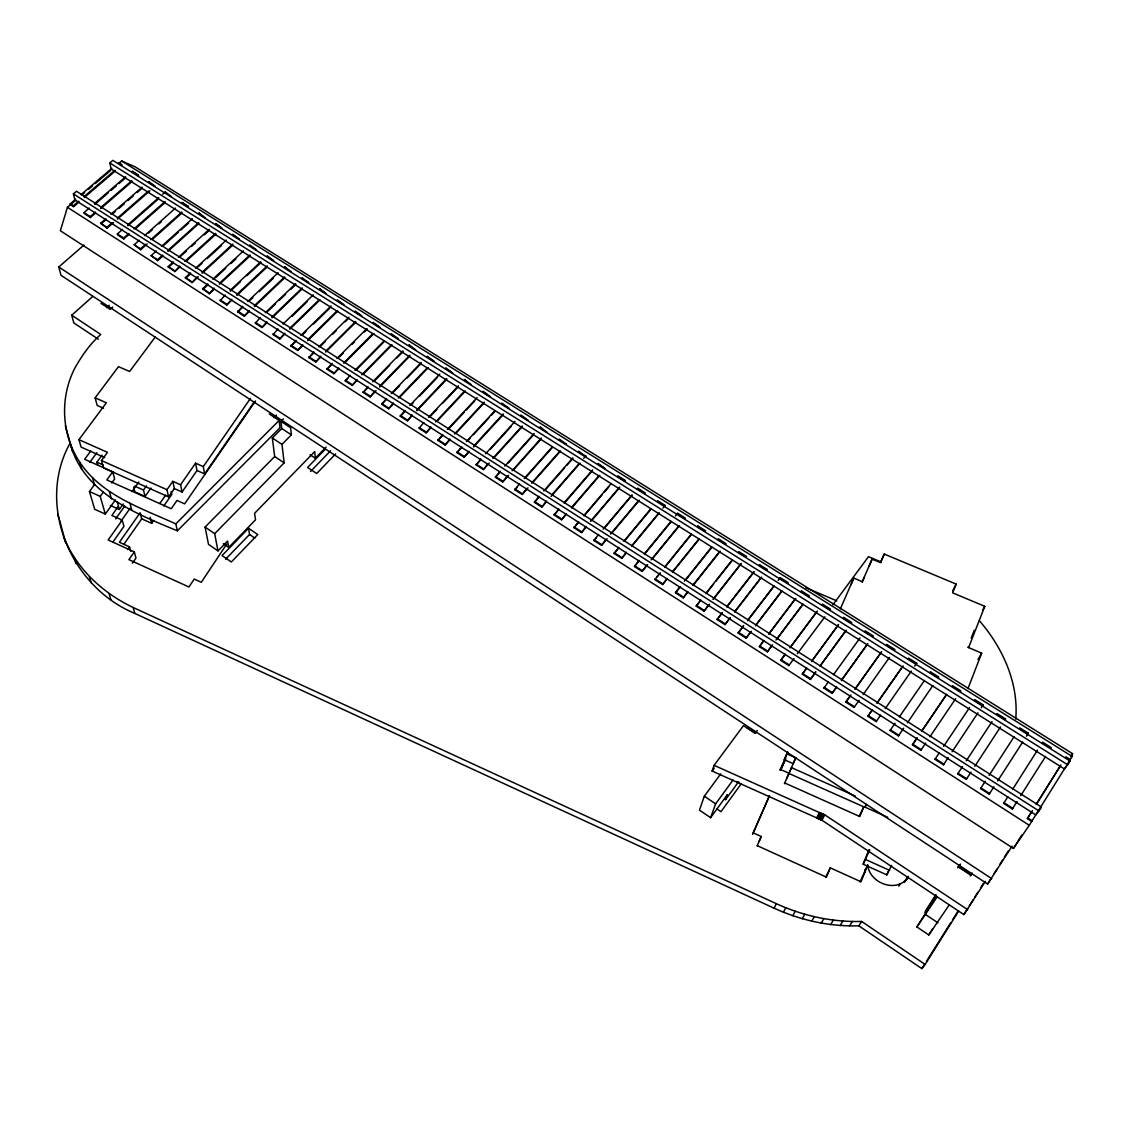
<?xml version="1.0" encoding="UTF-8"?>
<svg xmlns="http://www.w3.org/2000/svg" width="1129" height="1129" viewBox="0 0 1129 1129"><rect width="100%" height="100%" fill="white"/><g stroke="black" fill="none" stroke-linecap="round" stroke-linejoin="round"><path stroke-width="1.5" d="M423.827 422.458L419.057 428.314L426.127 432.844L430.897 426.988M427.284 357.089L427.298 356.256L434.199 361.435L428.667 357.964M449.808 439.901L445.08 445.009L437.953 440.437L442.709 434.538M445.743 368.675L445.757 367.842L452.701 373.036M445.08 445.009L449.836 439.096M468.86 452.094L464.146 457.245L456.977 452.63L461.719 446.703M464.146 457.245L468.902 451.304M1015.733 719.159C1018.81 683.017 1002.735 647.693 979.422 620.795M471.329 384.721L464.344 379.499L467.124 382.082M489.224 463.073L483.353 469.565L476.128 464.922L480.869 458.967M483.029 392.059L483.071 391.241L490.085 396.491M483.353 469.565L488.109 463.596M508.558 475.436L502.701 481.984L495.419 477.313L500.161 471.315M501.869 403.872L501.911 403.067L508.967 408.331L506.131 406.553M502.701 481.984L507.443 475.972M520.836 415.782L520.892 414.978L527.991 420.27L522.261 416.672M528.005 487.883L522.191 494.488L514.852 489.774L519.594 483.748M522.191 494.488L526.918 488.434M546.45 501.756L541.821 507.076L534.426 502.334L539.154 496.266M547.142 432.28L540.015 426.96L542.809 429.57M541.821 507.076L546.422 501.121M559.165 439.83L559.264 439.026L566.419 444.374L563.526 442.554M566.081 514.528L561.579 519.763L554.141 514.979L558.742 509.01M561.579 519.763L566.179 513.766M75.375 200.525L67.444 207.299L60.359 230.739L1013.447 848.443L1029.281 825.299L1072.183 756.458L1072.55 753.65L134.859 166.683L121.678 160.995L119.039 163.253M578.542 451.981L578.641 451.191L585.852 456.568M585.965 527.271L581.491 532.535L573.998 527.723L578.598 521.711M581.491 532.535L586.078 526.509M598.045 464.217L598.172 463.44L605.412 468.831L599.513 465.148M607.12 538.759L601.545 545.392L593.995 540.551L598.582 534.511M601.545 545.392L606.132 539.337M617.69 476.537L617.831 475.761L625.24 480.418L625.113 481.194L619.172 477.468M626.186 553.012L621.754 558.361L614.148 553.478L618.72 547.396M621.754 558.361L626.327 552.264M637.476 488.956L637.631 488.18L645.096 492.865L644.941 493.641L638.972 489.887M647.609 564.669L642.105 571.415L634.442 566.504L639.014 560.379M642.105 571.415L646.663 565.276M657.403 501.459L657.572 500.697L665.094 505.411L664.925 506.173M659.449 573.461L654.891 579.614L662.596 584.568L666.985 579.121M677.485 514.048L677.654 513.286L685.232 518.042L685.049 518.804L678.741 514.838M662.596 584.568L667.154 578.401M687.603 592.33L683.243 597.82L675.481 592.824L680.025 586.628M683.243 597.82L687.801 591.61M709.464 604.255L704.044 611.17L696.226 606.146L700.77 599.908M704.044 611.17L708.589 604.918M725.735 544.319L725.947 543.571L718.256 538.759L718.058 539.507L724.465 543.515M730.392 617.634L725.001 624.605L717.127 619.553L721.657 613.273M738.564 552.363L738.789 551.629L746.537 556.484L746.297 557.232M725.001 624.605L729.532 618.325M759.224 565.333L759.464 564.599L767.268 569.482L767.014 570.216L763.119 567.774M751.335 631.294L746.128 638.153L738.168 633.059L743.644 625.522M905.627 880.761L907.25 876.965M746.128 638.153L750.531 631.972M985.419 881.326L963.87 914.589L821.954 820.247L712.117 771.051L714.092 765.335L743.461 725.637L755.188 733.328L757.249 730.519M720.739 773.873L704.313 796.213L699.472 810.156L710.593 817.692L727.358 794.675L725.411 799.854L738.634 781.691M780.026 578.387L780.28 577.653L788.141 582.578L787.887 583.312M772.589 644.885L767.395 651.8L759.394 646.663L763.797 640.453M767.395 651.8L771.799 645.576M710.593 817.692L715.631 803.848L733.031 780.012M800.997 591.54L801.265 590.806L809.183 595.773L808.9 596.493L806.261 594.842M793.983 658.588L788.818 665.56L780.76 660.38L785.149 654.128M967.99 688.535L981.68 653.155L967.708 647.199M788.818 665.56L789.086 664.868L781.014 659.689M868.963 849.714L863.177 864.207L886.829 874.89L888.1 871.63M886.829 874.89L891.585 865.463M971.194 638.167L974.299 630.264M968.597 647.609L984.798 606.329L952.622 592.852L956.164 584.102L884.247 554.057L881.269 560.845M822.11 604.777L822.392 604.071L830.365 609.067L830.083 609.787L826.089 607.275M863.177 864.207L869.739 849.939M860.058 881.848L867.679 865.026C869.528 883.442 897.089 893.66 908.153 877.191L906.615 879.505M867.679 865.026L861.018 881.791L830.252 867.82L825.793 877.148M815.547 672.376L810.41 679.404L802.296 674.196L806.685 667.902M859.127 816.338L863.854 806.628L887.719 817.269M863.854 806.628L859.832 816.549L784.754 782.99M855.26 796.03L791.471 767.635L788.931 773.464L864.899 807.334L866.07 804.483M830.252 867.82L826.442 877.148L757.277 845.677M810.41 679.404L815.83 671.699M850.97 584.808L853.778 578.104L862.231 581.675M795.762 757.785L793.179 763.656L784.345 759.732L786.857 753.833L795.762 757.785L784.401 783.752M869.203 565.897L872.096 559.123L880.507 562.651L884.247 554.057M823.987 688.111L824.283 687.434L832.468 692.698L832.172 693.361L823.987 688.111L828.361 681.775M757.164 845.903L761.271 836.504L753.212 832.849L769.456 795.719M784.345 759.732L787.788 751.858M862.175 581.929L872.096 559.123M779.941 770.218L787.266 753.339M862.344 581.802L864.447 576.99M780.76 769.893L785.699 758.589M752.549 834.486L769.428 795.917M780.675 770.204L785.601 758.956M759.14 841.345L761.271 836.504M786.504 778.925L788.973 773.252L780.252 769.371M840.371 608.856L853.778 578.104M872.9 636.643L873.225 635.937L865.124 630.871L864.814 631.563L868.85 634.103M859.155 700.276L854.088 707.431L845.847 702.139L850.208 695.76M854.088 707.431L854.413 706.768L846.157 701.476M886.392 645.111L886.731 644.419L894.888 649.528L894.549 650.219L889.116 646.818M816.662 818.017L819.372 812.555L824.706 814.799L967.68 909.664M880.535 715.179L876.189 721.6L867.862 716.266L872.223 709.859M817.241 818.271L819.964 812.824M817.833 818.525L820.557 813.078M818.426 818.779L821.15 813.332M70.252 442.822C35.436 504.734 71.071 587.235 134.859 613.442L774.085 908.196L776.343 903.68C802.973 915.901 832.341 922.28 861.667 921.447L925.131 964.448L958.662 911.089M819.005 819.033L821.743 813.586M819.598 819.273L822.335 813.826M820.19 819.527L822.928 814.08M820.783 819.767L823.521 814.319M821.362 820.007L824.114 814.559M821.954 820.247L824.706 814.799M876.189 721.6L876.513 720.951L868.201 715.617M908.153 658.757L908.492 658.066L916.72 663.217L916.353 663.908L910.891 660.479M774.085 908.196L783.413 912.204L785.742 907.716M952.707 590.749L956.164 584.102M890.061 730.505L890.414 729.856L898.797 735.233L898.444 735.882L890.061 730.505L895.057 723.252M783.413 912.204L792.826 915.704L795.211 911.23M792.826 915.704L802.282 918.667L804.723 914.208M864.899 807.334L866.451 804.511M982.597 610.253L984.798 606.329M802.282 918.667L811.765 921.123L814.277 916.677M925.695 743.122L920.869 750.277L912.43 744.858L916.663 738.507M952.142 686.361L952.523 685.684L960.864 690.906L960.469 691.583L957.688 689.833M920.869 750.277L921.236 749.628L912.796 744.209M811.765 921.123L821.263 923.07L823.831 918.639M977.982 659.491L981.68 653.155M821.263 923.07L830.746 924.51L833.371 920.079M934.967 759.323L935.348 758.688L943.858 764.15L943.477 764.77L934.967 759.323L939.187 752.916M974.383 700.305L974.793 699.641L983.19 704.919L982.78 705.583L975.781 701.194M830.746 924.51L840.188 925.441L842.869 921.024M840.188 925.441L849.558 925.893L852.31 921.476M1013.447 848.443L1021.759 835.121M1070.701 756.613L1072.55 753.65M1038.934 810.918L1041.361 807.023L76.49 191.281L73.413 193.892L74.881 199.875L1035.829 814.955L1038.934 810.918L73.413 193.892M1067.667 764.77L1070.024 760.988L112.801 160.374L109.809 162.915L111.108 168.955L1064.464 768.976L1067.667 764.77L109.809 162.915M963.87 914.589L967.581 908.647M969.444 905.684L973.156 899.742M975.019 896.779L977.799 892.319M980.593 887.874L983.373 883.428M1027.334 818.581L1027.785 817.975L1032.174 820.797L1031.723 821.39L1027.334 818.581L1031.059 812.626M1036.648 803.679L1060.865 764.94M1027.785 817.975L1032.456 810.523M1036.182 804.568L1060.413 765.801M84.012 245.007L58.779 267.008L61.008 275.293L987.607 884.021L991.347 878.052M994.141 873.578L996.935 869.104M999.729 864.631L1002.524 860.157M1004.387 857.165L1008.112 851.195M987.607 884.021L1012.106 846.087M849.558 925.893L858.859 925.851L921.871 968.626L924.651 964.208M926.514 961.259L950.618 922.901M952.481 919.952L958.041 911.103M936.308 896.017L916.917 926.965L928.8 934.953L932.582 928.998M928.8 934.953L949.193 904.95M1007.83 796.848L1003.625 803.368L1012.332 808.957L1017.017 801.548M1020.757 795.62L1045.567 756.458M970.263 876.019L972.14 873.056M858.859 925.851L861.667 921.447M916.917 926.965L937.126 896.92M957.745 867.792L959.622 864.842M960.525 864.094L958.634 867.058L971.265 875.356M1012.53 789.467L1037.438 750.206M971.011 772.109L966.255 779.391L957.674 773.887L958.069 773.266L966.65 778.77M925.413 911.174L935.645 895.156M924.891 912.542L936.11 894.987M985.292 781.254L980.565 788.578L989.202 794.11L993.915 786.772M997.697 780.901L1022.691 742.063M1026.459 736.179L1028.35 733.243L1019.826 727.895L1019.374 728.544M989.089 775.397L1014.138 736.672M974.807 766.281L1000.506 726.963M898.783 886.152L900.293 883.852M957.674 773.887L962.444 766.633M966.269 760.819L992.024 721.629M906.7 878.63L908.238 876.316M904.456 882.229L905.98 879.928M943.477 764.77L948.261 757.559M952.1 751.787L977.982 712.794M981.27 707.798L983.19 704.919M226.675 544.164L201.315 582.296L194.216 579.078L188.924 586.981L128.904 559.659L134.323 551.883L108.158 540.001L122.228 520.116L111.856 515.445L117.952 506.865M943.618 746.368L969.571 707.502M929.943 736.743L955.642 698.738M921.518 731.366L946.709 694.25M912.43 744.858L917.27 737.717M922.111 730.59L946.328 694.914M980.565 788.578L980.974 787.957L989.625 793.504L989.202 794.11M898.444 735.882L903.666 728.134M907.42 722.786L932.864 685.529M204.659 473.912L203.276 466.602L195.557 463.2L196.996 470.525L204.659 473.912L254.42 401.712M255.521 400.964L184.62 503.859L176.999 500.457L171.255 508.742L106.832 479.938L112.717 471.795L84.647 459.291L90.772 450.979M899.418 716.802L924.425 680.533M1028.35 733.243L1027.898 733.892L1020.799 729.433M132.403 563.216L135.974 558.051L134.323 551.883M182.094 492.004L180.555 484.778L172.808 481.335L174.388 488.589L182.094 492.004L196.996 470.525M203.276 466.602L250.37 398.509M130.752 551.347L129.525 546.859L119.406 542.273L140.151 512.735L141.718 518.846L151.695 523.334L153.713 520.441M163.776 505.975L171.82 494.417L171.142 491.313M180.555 484.778L195.557 463.2M127.619 549.597L129.525 546.859M159.838 503.421L165.624 495.137M155.322 336.922L129.623 371.483L118.489 366.657L95.132 397.86L106.366 402.785L78.945 439.675L107.453 452.334L101.469 460.561L103.501 467.9L168.588 496.915L174.388 488.589M885.221 708.617L911.329 671.12M914.702 666.11L916.72 663.217M124.035 544.065L141.718 518.846M168.588 496.915L166.965 489.704L172.808 481.335M877.261 702.661L902.452 666.703M867.862 716.266L871.898 710.522M876.937 703.325L903.115 665.941M112.956 541.976L123.936 526.41L122.228 520.116M133.617 487.051L134.845 491.863L145.062 496.435L150.976 488.053M120.916 521.288L129.99 508.459M145.062 496.435L143.482 490.042L146.46 485.837M863.191 694.561L889.483 657.374M110.346 505.425L119.307 509.461L123.216 503.971M132.022 491.595L138.853 481.97M115.652 518.903L124.74 506.102M855.288 688.634L881.664 651.546M845.847 702.139L850.913 695.012M854.963 689.311L881.326 652.237M94.596 484.482L89.459 491.552L94.695 509.292L105.307 514.076L115.341 500.006M832.468 692.698L836.547 687.025M841.641 679.926L867.114 644.461M832.172 693.361L836.25 687.688M841.331 680.604L867.806 643.728M105.307 514.076L100.227 496.393L103.303 492.131M111.715 482.986L114.636 478.936L112.717 471.795M1003.625 803.368L1004.062 802.761L1012.784 808.35L1012.332 808.957M833.47 674.705L860.016 637.941M741.061 784.034L720.979 811.68L716.915 808.943M1050.732 748.202L1051.198 747.567L1042.589 742.176L1042.138 742.811L1045.002 744.604M97.743 465.261L96.882 462.198L102.033 455.156M819.922 666.068L845.565 630.899M820.67 665.348L846.284 630.194M89.784 462.34L96.868 452.673M811.822 660.888L838.537 624.422M802.296 674.196L806.402 668.58M811.539 661.58L838.24 625.127M832.948 604.707L868.497 556.668L881.255 562.016M797.342 653.705L824.918 616.759M712.117 771.051L714.205 768.228M790.328 647.171L817.227 611.015M780.76 660.38L784.895 654.82M790.06 647.863L816.944 611.735M775.948 640.044L802.945 604.071M776.738 639.353L802.677 604.791M769.004 633.552L795.014 599.09M759.394 646.663L763.543 641.159M768.75 634.258L795.79 598.426M755.753 625.113L781.875 590.82M755.513 625.819L781.621 591.54M1069.855 760.198L1070.334 759.563L1066.002 756.853L1065.522 757.488L1068.401 759.295M1067.625 764.15L1070.024 760.988M747.821 620.047L774 585.866M778.191 580.391L780.28 577.653M738.168 633.059L743.404 626.228M747.596 620.752L773.746 586.586M1038.243 811.059L1041.361 807.023M734.923 611.339L760.791 577.865M734.697 612.059L761.638 577.187M727.048 606.315L754.059 571.542M717.127 619.553L722.518 612.595M726.836 607.035L753.819 572.276M921.871 968.626L925.131 964.448M712.921 599.372L741.118 563.399M713.796 598.723L740.892 564.147M706.189 593.007L732.269 559.899M696.226 606.146L700.559 600.628M705.992 593.727L713.599 584.074M715.758 581.322L732.044 560.647M693.248 584.737L719.413 551.813M693.051 585.471L720.288 551.178M684.4 581.167L711.707 546.958M675.481 592.824L679.841 587.362M686.39 579.163L711.51 547.706M672.63 571.584L698.95 538.928M672.461 572.318L698.752 539.676M664.939 566.673L691.301 534.116M657.078 576.905L660.366 572.84M664.769 567.407L691.103 534.864M651.066 559.885L678.628 526.142M652.012 559.278L679.545 525.549M644.532 553.647L671.035 521.358M675.452 515.981L677.654 513.286M634.442 566.504L638.859 561.127M644.377 554.395L670.852 522.12M631.859 545.575L658.447 513.441M662.878 508.092L665.094 505.411M631.718 546.323L659.392 512.862M624.281 540.72L650.911 508.699M614.148 553.478L618.579 548.144M624.125 541.483L650.756 509.461M610.577 534.031L638.421 500.839M611.565 533.452L639.381 500.274M603.041 529.219L632.057 494.798M593.995 540.551L596.225 537.912M605.144 527.328L631.901 495.575M590.566 521.245L619.652 487.008M591.554 520.681L619.511 487.77M584.201 515.149L611.099 483.635M573.998 527.723L578.485 522.473M584.088 515.911L602.011 494.911M604.255 492.286L608.729 487.036M571.796 507.246L598.793 475.888M571.697 508.008L599.795 475.365M554.141 514.979L558.643 509.772M564.274 503.266L592.415 470.722M564.373 502.504L592.542 469.946M552.067 494.643L579.177 463.553M583.707 458.374L585.965 455.777M551.093 496.435L580.052 463.215M543.797 490.96L572.84 457.824M534.426 502.334L539.069 497.028M544.884 490.409L564.613 467.886M566.927 465.233L572.742 458.6M531.576 483.156L559.532 451.501M532.662 482.619L560.605 450.979M524.251 478.484L552.264 446.929M514.852 489.774L517.195 487.149M525.352 477.948L552.166 447.719M512.129 470.737L541.37 438.024M513.229 470.214L541.299 438.814M504.846 466.094L534.158 433.48M495.419 477.313L500.105 472.091M508.304 462.961L532.902 435.582M492.808 458.402L522.191 425.958M493.923 457.894L522.12 426.748M476.128 464.922L480.841 459.757M490.24 449.413L511.423 426.127M485.583 453.787L515.007 421.442M473.615 446.153L503.125 413.962M473.587 446.943L503.068 414.766M466.446 441.58L494.827 410.773M456.977 452.63L461.69 447.507M467.604 441.086L469.96 438.518M473.503 434.679L488.871 417.998M491.228 415.43L494.77 411.577M454.578 433.988L484.2 402.065M455.735 433.508L484.158 402.87M447.451 429.443L477.13 397.606M437.953 440.437L442.695 435.342M448.622 428.978L464.047 412.424M466.418 409.883L474.716 400.964M435.653 421.907L464.217 391.509M426.127 432.844L430.897 427.778M436.838 421.456L465.388 391.057M428.597 417.405L458.388 385.822M429.782 416.94L436.923 409.361M442.878 403.053L458.36 386.64M405.071 410.448L400.301 416.276L407.329 420.778L412.099 414.95M416.869 409.926L446.745 378.497M407.329 420.778L412.099 415.754M416.883 410.73L446.731 379.316M409.855 405.438L439.774 374.108M400.301 416.276L405.085 411.266M411.055 405.001L413.454 402.488M419.438 396.237L437.375 377.439M386.457 398.537L381.673 404.323L388.644 408.797L393.428 402.997M398.227 398.015L427.016 368.082M388.644 408.797L393.442 403.815M399.44 397.577L428.201 367.659M381.673 404.323L386.471 399.356M392.469 393.132L399.68 385.681M406.877 378.229L420.087 364.554M335.638 453.9L316.713 473.503L307.582 467.448L325.35 449.144M225.602 559.222L249.537 534.497L248.549 528.259L222.046 555.567L231.332 561.974L257.779 534.567L248.549 528.259M310.574 471.456L330.585 450.781M391.255 393.569L421.286 362.48M223.344 543.726L228.707 547.424L255.549 519.792L254.575 513.328L314.723 451.572L315.33 458.233L310.038 454.747M315.33 458.233L326.112 447.126M283.351 418.93L280.923 421.371L281.756 428.512L272.329 437.996L274.672 456.539L205.083 527.074L208.512 544.376L217.982 550.91L227.564 541.073L228.707 547.424M367.955 386.697L363.171 392.455L370.1 396.9L374.884 391.142M379.697 386.189L409.799 355.254M370.1 396.9L376.126 390.719M379.725 387.007L409.813 356.087M372.782 381.771L402.926 350.936M363.171 392.455L367.998 387.529M374.024 381.362L389.688 365.33M396.914 357.921L402.94 351.768M217.982 550.91L214.693 533.678L284.169 462.862L281.982 444.374L272.329 437.996M350.103 375.28L345.305 380.995L352.192 385.412L356.976 379.683M361.816 374.772L390.817 345.305M352.192 385.412L357.032 380.501M363.058 374.362L392.045 344.909M354.943 370.383L383.987 341M281.982 444.374L291.395 434.848L290.619 427.736L280.923 421.371M345.305 380.995L347.732 378.554M356.2 369.987L384.015 341.833M331.997 363.467L327.071 369.282L333.902 373.671L338.742 368.802M344.811 362.719L373.897 333.492M279.131 420.44L280.006 427.722L177.38 530.813L175.828 523.898L279.131 420.44L269.295 413.962M333.902 373.671L338.7 367.969M343.541 363.101L372.655 333.874M273.938 417.561L276.422 415.091M336.978 358.486L366.911 328.539M327.071 369.282L332.053 364.3M339.533 356.82L343.272 353.081M351.994 344.345L354.492 341.861M364.455 331.884L366.953 329.386M313.876 351.881L308.951 357.667L315.739 362.014L320.664 356.228M325.66 351.26L355.663 321.469M315.739 362.014L320.735 357.06M325.731 352.093L355.706 322.315M318.886 346.928L348.917 317.221M308.951 357.667L313.947 352.714M320.199 346.532L325.208 341.579M332.716 334.156L336.456 330.444M345.22 321.779L347.718 319.309M295.883 340.365L290.943 346.123L297.689 350.442L302.628 344.684M307.638 339.758L336.498 311.421M297.689 350.442L302.699 345.516M307.723 340.591L337.811 311.039M300.907 335.454L331.051 305.987M290.943 346.123L295.967 341.212M302.247 335.073L306.015 331.39M313.537 324.023L329.851 308.062M284.804 334.057L279.766 338.94L284.72 333.21M289.744 328.327L318.703 300.215M289.828 329.174L320.015 299.848M279.766 338.94L273.077 334.65L278.016 328.934M283.054 324.051L313.297 294.81M291.959 316.374L307.074 301.768M267.023 322.682L261.97 327.523L266.924 321.836M271.976 316.981L302.276 287.881M272.075 317.828L302.36 288.742M261.97 327.523L255.323 323.261L260.277 317.574M265.329 312.733L295.671 283.718M266.698 312.38L275.532 303.927M279.329 300.3L285.651 294.246M290.703 289.419L295.756 284.579M249.368 311.378L244.301 316.191L249.255 310.517M254.321 305.705L284.72 276.831M254.42 306.566L284.804 277.692M244.301 316.191L237.697 311.943L242.763 307.144M249.1 301.147L252.896 297.562M259.247 291.564L273.176 278.369M237.697 311.943L242.65 306.298M247.717 301.499L278.157 272.71M231.826 300.145L226.746 304.929L231.699 299.298M236.78 294.514L267.277 265.865M236.907 295.375L267.375 266.726M226.746 304.929L220.183 300.709L225.137 295.092M230.231 290.336L260.771 261.759M230.358 291.197L240.519 281.671M246.884 275.716L260.87 262.634M214.397 288.996L209.302 293.738L214.27 288.135M219.365 283.393L249.961 254.956M219.492 284.254L250.073 255.831M209.302 293.738L202.641 288.685L207.75 283.972M212.859 279.244L243.483 250.892M202.783 289.546L207.891 284.833M215.54 277.748L225.744 268.293M230.838 263.565L235.947 258.851M198.379 276.746L191.986 282.617L196.954 277.057M202.063 272.357L232.757 244.132M202.204 273.218L232.87 245.007M191.986 282.617L185.354 277.607L190.476 272.908M195.599 268.222L226.322 240.096M185.509 278.468L190.632 273.782M198.295 266.754L202.133 263.226M207.256 258.541L221.326 245.656M179.906 266.924L174.783 271.581L179.751 266.049M184.874 261.378L215.653 233.378M186.313 261.081L215.78 234.253M174.783 271.581L168.193 266.585L173.316 261.928M178.453 257.285L209.26 229.356M168.348 267.46L173.485 262.803M179.892 256.989L186.313 251.174M191.436 246.517L195.289 243.031M204.264 234.888L208.117 231.403M162.83 255.987L157.693 260.616L157.524 259.741L162.661 255.112M167.812 250.483L198.676 222.695M167.967 251.358L198.817 223.584M106.69 307.61L109.245 305.31M112.759 307.074L110.19 309.388L100.975 303.334M162.886 246.136L178.326 232.278M180.894 229.977L188.614 223.048M157.693 260.616L151.131 255.648L156.282 251.033M161.433 246.404L192.325 218.701M147.165 243.977L140.716 249.721L140.532 248.846L145.697 244.259M150.849 239.658L181.797 212.083M152.316 239.39L181.952 212.972M98.336 339.208L73.808 322.908L71.734 315.203L92.776 296.433M148.562 233.054L152.429 229.624M158.879 223.895L161.461 221.609M140.716 249.721L134.182 244.781L139.347 240.195M144.512 235.608L175.503 208.117M122.539 229.441L117.36 233.985L117.543 234.86L123.851 238.911L129.016 234.352M135.48 228.651L165.201 202.43M123.851 238.911L123.668 238.021L128.833 233.463M134.012 228.905L165.046 201.541M127.704 224.883L158.78 197.603M162.661 194.188L165.243 191.916L171.664 196.728M127.902 225.772L157.651 199.621M105.83 218.744L100.636 223.26L107.1 228.157L113.577 222.498M117.472 219.111L149.861 190.829M107.1 228.157L106.902 227.282L112.081 222.752M117.275 218.222L148.393 191.069M111.023 214.228L142.169 187.146M102.132 223.02L106.027 219.633M112.519 213.988L115.102 211.73M118.997 208.343L124.19 203.841M128.071 200.454L133.264 195.938M137.159 192.551L141.04 189.164M89.233 208.117L84.026 212.605L84.238 213.494L90.461 217.488L95.655 212.986M100.848 208.498L132.037 181.557M90.461 217.488L90.249 216.599L95.457 212.097M100.65 207.609L131.853 180.654M94.441 203.643L125.672 176.759M94.935 204.293L108.299 192.777M110.967 190.476L116.315 185.876M118.982 183.575L125.672 177.817M78.959 202.091L73.597 206.663L70.506 204.688L70.294 203.799L75.657 199.212M81.006 194.64L111.842 168.334M81.994 194.88L84.647 192.622M88.612 189.235L92.578 185.848M95.231 183.59L100.523 179.059M101.314 178.382L110.684 170.38M73.597 206.663L73.385 205.774L78.748 201.188M84.096 196.615L114.904 170.267M84.308 197.504L115.102 171.171M805.965 587.772L836.801 600.868M103.543 408.246L97.165 405.438L95.132 397.86M104.729 457.612L81.105 447.112L78.945 439.675M101.469 460.561L166.965 489.704M96.882 462.198L103.078 464.965M134.676 486.105L143.482 490.042M71.734 315.203L100.749 334.466C89.868 344.077 81.542 356.058 74.542 368.717C59.752 398.043 61.403 434.355 79.538 461.86C101.455 495.363 141.238 508.121 175.828 523.898M714.092 765.335L819.372 812.555M70.435 444.332C83.744 493.034 135.268 513.455 177.38 530.813M89.459 491.552L100.227 496.393M865.872 859.649L889.666 870.388M63.506 536.402C76.123 568.395 102.457 592.908 133.166 607.487L776.343 903.68M121.678 160.995L1072.183 756.458M151.314 183.956L155.04 186.299L148.661 181.501L148.83 182.404M202.712 216.203L198.76 212.929L205.238 217.798M220.917 227.635L215.681 223.542L222.187 228.425M234.126 235.919L239.263 239.136L232.715 234.225L232.842 235.1M253.856 248.295L256.438 249.918L249.862 244.979L249.975 245.854M268.533 257.497L273.726 260.757L267.121 255.803L267.22 256.678M287.203 269.21L284.508 266.712L291.141 271.68M306.03 281.022L308.669 282.673L301.993 277.678L302.078 278.538M324.983 292.905L319.606 288.728L326.309 293.738M338.728 301.528L342.736 304.054M356.566 312.733L360.603 315.259M374.532 323.995L378.61 326.549M392.624 335.355L398.085 338.771L391.241 333.648L391.269 334.494M411.704 347.323L408.952 344.768L415.825 349.905M448.523 370.411L451.304 372.161M484.44 392.948L487.262 394.713M581.463 453.816L584.385 455.65M739.848 553.182L745.013 556.414M781.339 579.205L783.963 580.842M70.294 203.799L73.385 205.774M84.026 212.605L90.249 216.599M100.636 223.26L106.902 227.282M117.36 233.985L123.668 238.021M134.182 244.781L140.532 248.846M151.131 255.648L157.524 259.741M168.193 266.585L174.614 270.72M185.354 277.607L191.831 281.756M202.641 288.685L209.161 292.877M220.056 299.862L226.619 304.068M237.57 311.096L244.189 315.33M255.21 322.414L261.872 326.676M272.978 333.803L279.682 338.107M290.859 345.276L297.604 349.609M308.866 356.835L315.668 361.181M327.001 368.463L333.845 372.852M345.262 380.177L352.149 384.594M363.129 391.636L370.072 396.081M381.644 403.505L388.63 407.992M400.287 415.472L407.315 419.974M419.057 427.51L426.141 432.054M437.953 439.633L445.094 444.205M456.991 451.84L464.174 456.455M476.17 464.146L483.395 468.789M495.476 476.523L502.758 481.208M514.923 488.998L522.261 493.712M534.511 501.572L541.906 506.3M554.24 514.217L561.678 519.001M574.111 526.961L581.604 531.773M594.122 539.803L601.672 544.644M614.289 552.73L621.896 557.613M634.597 565.77L642.26 570.681M655.046 578.881L662.765 583.834M675.664 592.104L683.44 597.1M696.424 605.426L704.256 610.45M717.338 618.833L725.227 623.9M738.408 632.353L746.354 637.448M759.634 645.971L767.649 651.108M802.564 673.505L810.707 678.727M67.444 207.299L1029.281 825.299M58.779 267.008L991.77 878.658M747.031 727.725L755.668 733.398M958.069 866.423L970.432 874.552M281.756 428.512L291.395 434.848M274.672 456.539L284.169 462.862M736.757 781.423L740.765 784.105M925.794 914.688L937.903 922.802M704.313 796.213L715.631 803.848M249.537 534.497L254.787 538.081M205.083 527.074L214.693 533.678M57.607 514.118L59.174 518.86M74.105 557.5L76.123 563.653M89.318 576.792L91.266 582.874M109.061 593.671L110.896 599.682M65.341 425.788L72.609 451.572M79.538 461.86L81.669 469.029M92.578 477.877L94.624 484.99M133.166 607.487L134.859 613.442M109.442 491.877L111.39 498.933M117.19 501.713L119.307 509.461M59.696 520.441L65.581 542.64M130.004 503.351L131.839 510.35M150.199 517.237L151.695 523.334M864.885 869.711L865.393 872.251M165.243 191.916L165.413 192.805M337.388 300.695L337.331 299.848L344.077 304.886M355.226 311.886L355.183 311.039L361.957 316.106M373.177 323.148L373.149 322.301L379.965 327.396M697.891 525.973L697.694 526.735L705.329 531.519L705.526 530.757L697.891 525.973M843.688 617.422L843.377 618.127L851.407 623.166L851.718 622.46L843.688 617.422M930.423 671.826L930.056 672.503L938.326 677.696L938.707 677.019L930.423 671.826M997.217 713.711L996.794 714.375L1005.262 719.681L1005.685 719.018L997.217 713.711M121.607 164.538L118.531 162.618L121.791 165.441L121.607 164.538M138.345 175.037L132.178 171.171L138.528 175.941L138.345 175.037M188.247 206.339L181.952 202.387L188.402 207.228L188.247 206.339"/></g></svg>
